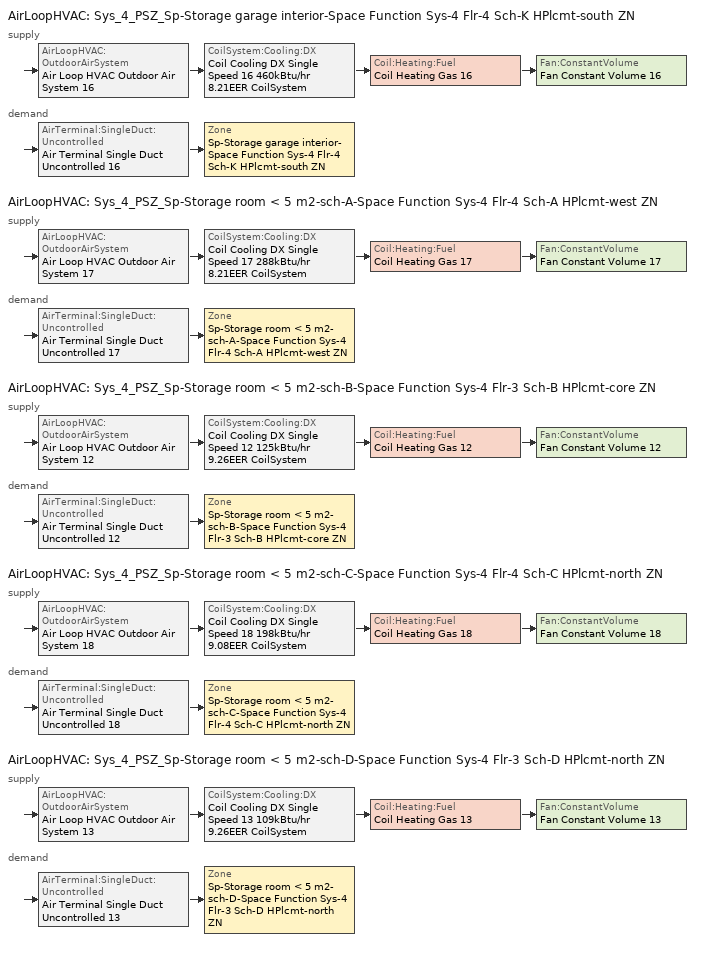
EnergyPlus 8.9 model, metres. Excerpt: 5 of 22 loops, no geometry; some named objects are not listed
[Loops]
AirLoopHVAC 'Sys_4_PSZ_Sp-Storage garage interior-Space Function Sys-4 Flr-4 Sch-K HPlcmt-south ZN'
 supply: AirLoopHVAC:OutdoorAirSystem 'Air Loop HVAC Outdoor Air System 16' > CoilSystem:Cooling:DX 'Coil Cooling DX Single Speed 16 460kBtu/hr 8.21EER CoilSystem' > Coil:Heating:Fuel 'Coil Heating Gas 16' > Fan:ConstantVolume 'Fan Constant Volume 16'
 demand: AirTerminal:SingleDuct:Uncontrolled 'Air Terminal Single Duct Uncontrolled 16' > Zone 'Sp-Storage garage interior-Space Function Sys-4 Flr-4 Sch-K HPlcmt-south ZN'
AirLoopHVAC 'Sys_4_PSZ_Sp-Storage room < 5 m2-sch-A-Space Function Sys-4 Flr-4 Sch-A HPlcmt-west ZN'
 supply: AirLoopHVAC:OutdoorAirSystem 'Air Loop HVAC Outdoor Air System 17' > CoilSystem:Cooling:DX 'Coil Cooling DX Single Speed 17 288kBtu/hr 8.21EER CoilSystem' > Coil:Heating:Fuel 'Coil Heating Gas 17' > Fan:ConstantVolume 'Fan Constant Volume 17'
 demand: AirTerminal:SingleDuct:Uncontrolled 'Air Terminal Single Duct Uncontrolled 17' > Zone 'Sp-Storage room < 5 m2-sch-A-Space Function Sys-4 Flr-4 Sch-A HPlcmt-west ZN'
AirLoopHVAC 'Sys_4_PSZ_Sp-Storage room < 5 m2-sch-B-Space Function Sys-4 Flr-3 Sch-B HPlcmt-core ZN'
 supply: AirLoopHVAC:OutdoorAirSystem 'Air Loop HVAC Outdoor Air System 12' > CoilSystem:Cooling:DX 'Coil Cooling DX Single Speed 12 125kBtu/hr 9.26EER CoilSystem' > Coil:Heating:Fuel 'Coil Heating Gas 12' > Fan:ConstantVolume 'Fan Constant Volume 12'
 demand: AirTerminal:SingleDuct:Uncontrolled 'Air Terminal Single Duct Uncontrolled 12' > Zone 'Sp-Storage room < 5 m2-sch-B-Space Function Sys-4 Flr-3 Sch-B HPlcmt-core ZN'
AirLoopHVAC 'Sys_4_PSZ_Sp-Storage room < 5 m2-sch-C-Space Function Sys-4 Flr-4 Sch-C HPlcmt-north ZN'
 supply: AirLoopHVAC:OutdoorAirSystem 'Air Loop HVAC Outdoor Air System 18' > CoilSystem:Cooling:DX 'Coil Cooling DX Single Speed 18 198kBtu/hr 9.08EER CoilSystem' > Coil:Heating:Fuel 'Coil Heating Gas 18' > Fan:ConstantVolume 'Fan Constant Volume 18'
 demand: AirTerminal:SingleDuct:Uncontrolled 'Air Terminal Single Duct Uncontrolled 18' > Zone 'Sp-Storage room < 5 m2-sch-C-Space Function Sys-4 Flr-4 Sch-C HPlcmt-north ZN'
AirLoopHVAC 'Sys_4_PSZ_Sp-Storage room < 5 m2-sch-D-Space Function Sys-4 Flr-3 Sch-D HPlcmt-north ZN'
 supply: AirLoopHVAC:OutdoorAirSystem 'Air Loop HVAC Outdoor Air System 13' > CoilSystem:Cooling:DX 'Coil Cooling DX Single Speed 13 109kBtu/hr 9.26EER CoilSystem' > Coil:Heating:Fuel 'Coil Heating Gas 13' > Fan:ConstantVolume 'Fan Constant Volume 13'
 demand: AirTerminal:SingleDuct:Uncontrolled 'Air Terminal Single Duct Uncontrolled 13' > Zone 'Sp-Storage room < 5 m2-sch-D-Space Function Sys-4 Flr-3 Sch-D HPlcmt-north ZN'
[ZoneControl:Thermostat] Control Object Type 1=ThermostatSetpoint:DualSetpoint
Name | Zone or ZoneList | Control Type Schedule | Control Name 1
Sp-Storage garage interior-Space Function Sys-4 Flr-4 Sch-K HPlcmt-south ZN Thermostat | Sp-Storage garage interior-Space Function Sys-4 Flr-4 Sch-K HPlcmt-south ZN | Sp-Storage garage interior-Space Function Sys-4 Flr-4 Sch-K HPlcmt-south ZN Thermostat Schedule | Space Function Storage garage interior Thermostat 2
Sp-Storage room < 5 m2-sch-A-Space Function Sys-4 Flr-4 Sch-A HPlcmt-west ZN Thermostat | Sp-Storage room < 5 m2-sch-A-Space Function Sys-4 Flr-4 Sch-A HPlcmt-west ZN | Sp-Storage room < 5 m2-sch-A-Space Function Sys-4 Flr-4 Sch-A HPlcmt-west ZN Thermostat Schedule | Space Function Storage room < 5 m2-sch-A Thermostat 2
Sp-Storage room < 5 m2-sch-B-Space Function Sys-4 Flr-3 Sch-B HPlcmt-core ZN Thermostat | Sp-Storage room < 5 m2-sch-B-Space Function Sys-4 Flr-3 Sch-B HPlcmt-core ZN | Sp-Storage room < 5 m2-sch-B-Space Function Sys-4 Flr-3 Sch-B HPlcmt-core ZN Thermostat Schedule | Space Function Storage room < 5 m2-sch-B Thermostat 2
Sp-Storage room < 5 m2-sch-C-Space Function Sys-4 Flr-4 Sch-C HPlcmt-north ZN Thermostat | Sp-Storage room < 5 m2-sch-C-Space Function Sys-4 Flr-4 Sch-C HPlcmt-north ZN | Sp-Storage room < 5 m2-sch-C-Space Function Sys-4 Flr-4 Sch-C HPlcmt-north ZN Thermostat Schedule | Space Function Storage room < 5 m2-sch-C Thermostat 2
Sp-Storage room < 5 m2-sch-D-Space Function Sys-4 Flr-3 Sch-D HPlcmt-north ZN Thermostat | Sp-Storage room < 5 m2-sch-D-Space Function Sys-4 Flr-3 Sch-D HPlcmt-north ZN | Sp-Storage room < 5 m2-sch-D-Space Function Sys-4 Flr-3 Sch-D HPlcmt-north ZN Thermostat Schedule | Space Function Storage room < 5 m2-sch-D Thermostat 2
[ThermostatSetpoint:DualSetpoint]
Name | Heating Setpoint Temperature Schedule | Cooling Setpoint Temperature Schedule
Space Function Storage garage interior Thermostat 2 | NECB-K-Thermostat Setpoint-Heating | NECB-K-Thermostat Setpoint-Cooling
Space Function Storage room < 5 m2-sch-A Thermostat 2 | NECB-A-Thermostat Setpoint-Heating | NECB-A-Thermostat Setpoint-Cooling
Space Function Storage room < 5 m2-sch-B Thermostat 2 | NECB-B-Thermostat Setpoint-Heating | NECB-B-Thermostat Setpoint-Cooling
Space Function Storage room < 5 m2-sch-C Thermostat 2 | NECB-C-Thermostat Setpoint-Heating | NECB-C-Thermostat Setpoint-Cooling
Space Function Storage room < 5 m2-sch-D Thermostat 2 | NECB-D-Thermostat Setpoint-Heating | NECB-D-Thermostat Setpoint-Cooling
[AirTerminal:SingleDuct:Uncontrolled] Availability Schedule=Always On Discrete; Maximum Air Flow Rate {m3/s}=AutoSize
Air Terminal Single Duct Uncontrolled 16; Air Terminal Single Duct Uncontrolled 17; Air Terminal Single Duct Uncontrolled 12; Air Terminal Single Duct Uncontrolled 18; Air Terminal Single Duct Uncontrolled 13
[Zone equipment]
Sp-Storage garage interior-Space Function Sys-4 Flr-4 Sch-K HPlcmt-south ZN: Air Terminal Single Duct Uncontrolled 16, Zone HVAC Baseboard Convective Water 16
Sp-Storage room < 5 m2-sch-A-Space Function Sys-4 Flr-4 Sch-A HPlcmt-west ZN: Air Terminal Single Duct Uncontrolled 17, Zone HVAC Baseboard Convective Water 17
Sp-Storage room < 5 m2-sch-B-Space Function Sys-4 Flr-3 Sch-B HPlcmt-core ZN: Air Terminal Single Duct Uncontrolled 12, Zone HVAC Baseboard Convective Water 12
Sp-Storage room < 5 m2-sch-C-Space Function Sys-4 Flr-4 Sch-C HPlcmt-north ZN: Air Terminal Single Duct Uncontrolled 18, Zone HVAC Baseboard Convective Water 18
Sp-Storage room < 5 m2-sch-D-Space Function Sys-4 Flr-3 Sch-D HPlcmt-north ZN: Air Terminal Single Duct Uncontrolled 13, Zone HVAC Baseboard Convective Water 13
[Sizing:Zone] Zone Cooling Design Supply Air Temperature Input Method=SupplyAirTemperature; Zone Cooling Design Supply Air Temperature {C}=13; Zone Cooling Design Supply Air Temperature Difference {deltaC}=11.11; Zone Heating Design Supply Air Temperature Input Method=SupplyAirTemperature; Zone Heating Design Supply Air Temperature {C}=43; Zone Heating Design Supply Air Temperature Difference {deltaC}=11.11; Zone Cooling Design Supply Air Humidity Ratio {kgWater/kgDryAir}=0.0085; Zone Heating Design Supply Air Humidity Ratio {kgWater/kgDryAir}=0.008; Zone Heating Sizing Factor=1.3; Zone Cooling Sizing Factor=1.1; Cooling Design Air Flow Method=DesignDay; Cooling Design Air Flow Rate {m3/s}=0; Cooling Minimum Air Flow per Zone Floor Area {m3/s-m2}=0.000762; Cooling Minimum Air Flow {m3/s}=0; Cooling Minimum Air Flow Fraction=0; Heating Design Air Flow Method=DesignDay; Heating Design Air Flow Rate {m3/s}=0; Heating Maximum Air Flow per Zone Floor Area {m3/s-m2}=0.002032; Heating Maximum Air Flow {m3/s}=0.141576; Heating Maximum Air Flow Fraction=0.3; Account for Dedicated Outdoor Air System=No
Name | Design Specification Outdoor Air Object | Design Specification Zone Air Distribution Object
Sp-Storage garage interior-Space Function Sys-4 Flr-4 Sch-K HPlcmt-south ZN | Space Function Storage garage interior Ventilation | Sp-Storage garage interior-Space Function Sys-4 Flr-4 Sch-K HPlcmt-south ZN Design Spec Zone Air Dist
Sp-Storage room < 5 m2-sch-A-Space Function Sys-4 Flr-4 Sch-A HPlcmt-west ZN | Space Function Storage room < 5 m2-sch-A Ventilation | Sp-Storage room < 5 m2-sch-A-Space Function Sys-4 Flr-4 Sch-A HPlcmt-west ZN Design Spec Zone Air Dist
Sp-Storage room < 5 m2-sch-B-Space Function Sys-4 Flr-3 Sch-B HPlcmt-core ZN | Space Function Storage room < 5 m2-sch-B Ventilation | Sp-Storage room < 5 m2-sch-B-Space Function Sys-4 Flr-3 Sch-B HPlcmt-core ZN Design Spec Zone Air Dist
Sp-Storage room < 5 m2-sch-C-Space Function Sys-4 Flr-4 Sch-C HPlcmt-north ZN | Space Function Storage room < 5 m2-sch-C Ventilation | Sp-Storage room < 5 m2-sch-C-Space Function Sys-4 Flr-4 Sch-C HPlcmt-north ZN Design Spec Zone Air Dist
Sp-Storage room < 5 m2-sch-D-Space Function Sys-4 Flr-3 Sch-D HPlcmt-north ZN | Space Function Storage room < 5 m2-sch-D Ventilation | Sp-Storage room < 5 m2-sch-D-Space Function Sys-4 Flr-3 Sch-D HPlcmt-north ZN Design Spec Zone Air Dist
[DesignSpecification:ZoneAirDistribution] Zone Air Distribution Effectiveness in Cooling Mode=1; Zone Air Distribution Effectiveness in Heating Mode=1
Sp-Storage garage interior-Space Function Sys-4 Flr-4 Sch-K HPlcmt-south ZN Design Spec Zone Air Dist; Sp-Storage room < 5 m2-sch-A-Space Function Sys-4 Flr-4 Sch-A HPlcmt-west ZN Design Spec Zone Air Dist; Sp-Storage room < 5 m2-sch-B-Space Function Sys-4 Flr-3 Sch-B HPlcmt-core ZN Design Spec Zone Air Dist; Sp-Storage room < 5 m2-sch-C-Space Function Sys-4 Flr-4 Sch-C HPlcmt-north ZN Design Spec Zone Air Dist; Sp-Storage room < 5 m2-sch-D-Space Function Sys-4 Flr-3 Sch-D HPlcmt-north ZN Design Spec Zone Air Dist
[Controller:MechanicalVentilation] Demand Controlled Ventilation=No; System Outdoor Air Method=ZoneSum
Name | Availability Schedule | Zone Name 1 | Design Specification Outdoor Air Object Name 1 | Design Specification Zone Air Distribution Object Name 1
Controller Mechanical Ventilation 16 | Sys_4_PSZ_Sp-Storage garage interior-Space Function Sys-4 Flr-4 Sch-K HPlcmt-south ZN Occ Sch | Sp-Storage garage interior-Space Function Sys-4 Flr-4 Sch-K HPlcmt-south ZN | Space Function Storage garage interior Ventilation | Sp-Storage garage interior-Space Function Sys-4 Flr-4 Sch-K HPlcmt-south ZN Design Spec Zone Air Dist
Controller Mechanical Ventilation 17 | Sys_4_PSZ_Sp-Storage room < 5 m2-sch-A-Space Function Sys-4 Flr-4 Sch-A HPlcmt-west ZN Occ Sch | Sp-Storage room < 5 m2-sch-A-Space Function Sys-4 Flr-4 Sch-A HPlcmt-west ZN | Space Function Storage room < 5 m2-sch-A Ventilation | Sp-Storage room < 5 m2-sch-A-Space Function Sys-4 Flr-4 Sch-A HPlcmt-west ZN Design Spec Zone Air Dist
Controller Mechanical Ventilation 12 | Sys_4_PSZ_Sp-Storage room < 5 m2-sch-B-Space Function Sys-4 Flr-3 Sch-B HPlcmt-core ZN Occ Sch | Sp-Storage room < 5 m2-sch-B-Space Function Sys-4 Flr-3 Sch-B HPlcmt-core ZN | Space Function Storage room < 5 m2-sch-B Ventilation | Sp-Storage room < 5 m2-sch-B-Space Function Sys-4 Flr-3 Sch-B HPlcmt-core ZN Design Spec Zone Air Dist
Controller Mechanical Ventilation 18 | Sys_4_PSZ_Sp-Storage room < 5 m2-sch-C-Space Function Sys-4 Flr-4 Sch-C HPlcmt-north ZN Occ Sch | Sp-Storage room < 5 m2-sch-C-Space Function Sys-4 Flr-4 Sch-C HPlcmt-north ZN | Space Function Storage room < 5 m2-sch-C Ventilation | Sp-Storage room < 5 m2-sch-C-Space Function Sys-4 Flr-4 Sch-C HPlcmt-north ZN Design Spec Zone Air Dist
Controller Mechanical Ventilation 13 | Sys_4_PSZ_Sp-Storage room < 5 m2-sch-D-Space Function Sys-4 Flr-3 Sch-D HPlcmt-north ZN Occ Sch | Sp-Storage room < 5 m2-sch-D-Space Function Sys-4 Flr-3 Sch-D HPlcmt-north ZN | Space Function Storage room < 5 m2-sch-D Ventilation | Sp-Storage room < 5 m2-sch-D-Space Function Sys-4 Flr-3 Sch-D HPlcmt-north ZN Design Spec Zone Air Dist
[DesignSpecification:OutdoorAir] Outdoor Air Method=Sum; Outdoor Air Flow per Person {m3/s-person}=0; Outdoor Air Flow per Zone {m3/s}=0; Outdoor Air Flow Air Changes per Hour {1/hr}=0
Name | Outdoor Air Flow per Zone Floor Area {m3/s-m2}
Space Function Storage garage interior Ventilation | 0.00381
Space Function Storage room < 5 m2-sch-A Ventilation; Space Function Storage room < 5 m2-sch-B Ventilation; Space Function Storage room < 5 m2-sch-C Ventilation; Space Function Storage room < 5 m2-sch-D Ventilation | 0.0003556
[AirLoopHVAC] Design Supply Air Flow Rate {m3/s}=AutoSize
Sys_4_PSZ_Sp-Storage garage interior-Space Function Sys-4 Flr-4 Sch-K HPlcmt-south ZN; Sys_4_PSZ_Sp-Storage room < 5 m2-sch-A-Space Function Sys-4 Flr-4 Sch-A HPlcmt-west ZN; Sys_4_PSZ_Sp-Storage room < 5 m2-sch-B-Space Function Sys-4 Flr-3 Sch-B HPlcmt-core ZN; Sys_4_PSZ_Sp-Storage room < 5 m2-sch-C-Space Function Sys-4 Flr-4 Sch-C HPlcmt-north ZN; Sys_4_PSZ_Sp-Storage room < 5 m2-sch-D-Space Function Sys-4 Flr-3 Sch-D HPlcmt-north ZN
[Sizing:System] Type of Load to Size On=Sensible; Design Outdoor Air Flow Rate {m3/s}=Autosize; Central Heating Maximum System Air Flow Ratio=1; Preheat Design Temperature {C}=7; Preheat Design Humidity Ratio {kgWater/kgDryAir}=0.008; Precool Design Temperature {C}=13; Precool Design Humidity Ratio {kgWater/kgDryAir}=0.008; Central Cooling Design Supply Air Temperature {C}=13; Central Heating Design Supply Air Temperature {C}=43; Type of Zone Sum to Use=NonCoincident; 100% Outdoor Air in Cooling=No; 100% Outdoor Air in Heating=No; Central Cooling Design Supply Air Humidity Ratio {kgWater/kgDryAir}=0.0085; Central Heating Design Supply Air Humidity Ratio {kgWater/kgDryAir}=0.008; Cooling Supply Air Flow Rate Method=DesignDay; Cooling Supply Air Flow Rate {m3/s}=0; Cooling Supply Air Flow Rate Per Floor Area {m3/s-m2}=0.00996765; Cooling Fraction of Autosized Cooling Supply Air Flow Rate=1; Cooling Supply Air Flow Rate Per Unit Cooling Capacity {m3/s-W}=3.94755e-05; Heating Supply Air Flow Rate Method=DesignDay; Heating Supply Air Flow Rate {m3/s}=0; Heating Supply Air Flow Rate Per Floor Area {m3/s-m2}=0.00996765; Heating Fraction of Autosized Heating Supply Air Flow Rate=1; Heating Fraction of Autosized Cooling Supply Air Flow Rate=1; Heating Supply Air Flow Rate Per Unit Heating Capacity {m3/s-W}=3.15882e-05; System Outdoor Air Method=ZoneSum; Zone Maximum Outdoor Air Fraction=1; Cooling Design Capacity Method=CoolingDesignCapacity; Cooling Design Capacity {W}=Autosize; Cooling Design Capacity Per Floor Area {W/m2}=234.7; Fraction of Autosized Cooling Design Capacity=1; Heating Design Capacity Method=HeatingDesignCapacity; Heating Design Capacity {W}=Autosize; Heating Design Capacity Per Floor Area {W/m2}=157; Fraction of Autosized Heating Design Capacity=1; Central Cooling Capacity Control Method=OnOff
Sys_4_PSZ_Sp-Storage garage interior-Space Function Sys-4 Flr-4 Sch-K HPlcmt-south ZN; Sys_4_PSZ_Sp-Storage room < 5 m2-sch-A-Space Function Sys-4 Flr-4 Sch-A HPlcmt-west ZN; Sys_4_PSZ_Sp-Storage room < 5 m2-sch-B-Space Function Sys-4 Flr-3 Sch-B HPlcmt-core ZN; Sys_4_PSZ_Sp-Storage room < 5 m2-sch-C-Space Function Sys-4 Flr-4 Sch-C HPlcmt-north ZN; Sys_4_PSZ_Sp-Storage room < 5 m2-sch-D-Space Function Sys-4 Flr-3 Sch-D HPlcmt-north ZN
[Controller:OutdoorAir] Minimum Outdoor Air Flow Rate {m3/s}=Autosize; Maximum Outdoor Air Flow Rate {m3/s}=Autosize; Economizer Control Type=DifferentialEnthalpy; Economizer Control Action Type=ModulateFlow; Lockout Type=NoLockout; Minimum Limit Type=FixedMinimum; High Humidity Control=No; Control High Indoor Humidity Based on Outdoor Humidity Ratio=Yes; Heat Recovery Bypass Control Type=BypassWhenOAFlowGreaterThanMinimum
Name | Minimum Outdoor Air Schedule | Mechanical Ventilation Controller
Controller Outdoor Air 16 | Sys_4_PSZ_Sp-Storage garage interior-Space Function Sys-4 Flr-4 Sch-K HPlcmt-south ZN Occ Sch | Controller Mechanical Ventilation 16
Controller Outdoor Air 17 | Sys_4_PSZ_Sp-Storage room < 5 m2-sch-A-Space Function Sys-4 Flr-4 Sch-A HPlcmt-west ZN Occ Sch | Controller Mechanical Ventilation 17
Controller Outdoor Air 12 | Sys_4_PSZ_Sp-Storage room < 5 m2-sch-B-Space Function Sys-4 Flr-3 Sch-B HPlcmt-core ZN Occ Sch | Controller Mechanical Ventilation 12
Controller Outdoor Air 18 | Sys_4_PSZ_Sp-Storage room < 5 m2-sch-C-Space Function Sys-4 Flr-4 Sch-C HPlcmt-north ZN Occ Sch | Controller Mechanical Ventilation 18
Controller Outdoor Air 13 | Sys_4_PSZ_Sp-Storage room < 5 m2-sch-D-Space Function Sys-4 Flr-3 Sch-D HPlcmt-north ZN Occ Sch | Controller Mechanical Ventilation 13
[HeatExchanger:AirToAir:SensibleAndLatent] Availability Schedule=Always On Discrete; Nominal Supply Air Flow Rate {m3/s}=Autosize; Sensible Effectiveness at 100% Heating Air Flow=0.5; Latent Effectiveness at 100% Heating Air Flow=0.5; Sensible Effectiveness at 75% Heating Air Flow=0.5; Latent Effectiveness at 75% Heating Air Flow=0.5; Sensible Effectiveness at 100% Cooling Air Flow=0.5; Latent Effectiveness at 100% Cooling Air Flow=0.5; Sensible Effectiveness at 75% Cooling Air Flow=0.5; Latent Effectiveness at 75% Cooling Air Flow=0.5; Supply Air Outlet Temperature Control=Yes; Heat Exchanger Type=Rotary; Frost Control Type=ExhaustOnly; Threshold Temperature {C}=-23.3; Initial Defrost Time Fraction=0.167; Rate of Defrost Time Fraction Increase {1/K}=1.44; Economizer Lockout=Yes
Name | Nominal Electric Power {W}
Sys_4_PSZ_Sp-Storage garage interior-Space Function Sys-4 Flr-4 Sch-K HPlcmt-south ZN ERV | 5175.64
Sys_4_PSZ_Sp-Storage room < 5 m2-sch-A-Space Function Sys-4 Flr-4 Sch-A HPlcmt-west ZN ERV; Sys_4_PSZ_Sp-Storage room < 5 m2-sch-C-Space Function Sys-4 Flr-4 Sch-C HPlcmt-north ZN ERV; Sys_4_PSZ_Sp-Storage room < 5 m2-sch-D-Space Function Sys-4 Flr-3 Sch-D HPlcmt-north ZN ERV | 528.393
Sys_4_PSZ_Sp-Storage room < 5 m2-sch-B-Space Function Sys-4 Flr-3 Sch-B HPlcmt-core ZN ERV | 687.8575
[SetpointManager:OutdoorAirPretreat] Control Variable=Temperature; Minimum Setpoint Temperature {C}=-99; Maximum Setpoint Temperature {C}=99; Minimum Setpoint Humidity Ratio {kgWater/kgDryAir}=1e-05; Maximum Setpoint Humidity Ratio {kgWater/kgDryAir}=1
Setpoint Manager Outdoor Air Pretreat 1; Setpoint Manager Outdoor Air Pretreat 2; Setpoint Manager Outdoor Air Pretreat 3; Setpoint Manager Outdoor Air Pretreat 4; Setpoint Manager Outdoor Air Pretreat 5
[SetpointManager:MixedAir] Control Variable=Temperature
Node 237 OS Default SPM; Node 236 OS Default SPM; Node 235 OS Default SPM; Node 250 OS Default SPM; Node 249 OS Default SPM; Node 248 OS Default SPM; Node 185 OS Default SPM; Node 184 OS Default SPM; Node 183 OS Default SPM; Node 263 OS Default SPM; Node 262 OS Default SPM; Node 261 OS Default SPM; Node 198 OS Default SPM; Node 197 OS Default SPM; Node 196 OS Default SPM
[CoilSystem:Cooling:DX] Availability Schedule=Always On Discrete
Name | Cooling Coil
Coil Cooling DX Single Speed 16 460kBtu/hr 8.21EER CoilSystem | Coil Cooling DX Single Speed 16 460kBtu/hr 8.21EER
Coil Cooling DX Single Speed 17 288kBtu/hr 8.21EER CoilSystem | Coil Cooling DX Single Speed 17 288kBtu/hr 8.21EER
Coil Cooling DX Single Speed 12 125kBtu/hr 9.26EER CoilSystem | Coil Cooling DX Single Speed 12 125kBtu/hr 9.26EER
Coil Cooling DX Single Speed 18 198kBtu/hr 9.08EER CoilSystem | Coil Cooling DX Single Speed 18 198kBtu/hr 9.08EER
Coil Cooling DX Single Speed 13 109kBtu/hr 9.26EER CoilSystem | Coil Cooling DX Single Speed 13 109kBtu/hr 9.26EER
[Coil:Cooling:DX:SingleSpeed] Availability Schedule=Always On Discrete; Gross Rated Total Cooling Capacity {W}=Autosize; Gross Rated Sensible Heat Ratio=Autosize; Rated Air Flow Rate {m3/s}=Autosize; Rated Evaporator Fan Power Per Volume Flow Rate {W/(m3/s)}=773.3; Total Cooling Capacity Function of Temperature Curve=DXCOOL-NECB2011-REF-CAPFT; Total Cooling Capacity Function of Flow Fraction Curve=DXCOOL-NECB2011-REF-CAPFFLOW; Energy Input Ratio Function of Temperature Curve=DXCOOL-NECB2011-REF-COOLEIRFT; Energy Input Ratio Function of Flow Fraction Curve=DXCOOL-NECB2011-REF-COOLEIRFFLOW; Part Load Fraction Correlation Curve=DXCOOL-NECB2011-REF-COOLPLFFPLR; Condenser Type=AirCooled; Evaporative Condenser Effectiveness=0; Evaporative Condenser Air Flow Rate {m3/s}=Autosize; Evaporative Condenser Pump Rated Power Consumption {W}=Autosize; Crankcase Heater Capacity {W}=0; Maximum Outdoor Dry-Bulb Temperature for Crankcase Heater Operation {C}=0; Basin Heater Capacity {W/K}=0; Basin Heater Setpoint Temperature {C}=10
Name | Gross Rated Cooling COP {W/W}
Coil Cooling DX Single Speed 16 460kBtu/hr 8.21EER | 3.07109
Coil Cooling DX Single Speed 17 288kBtu/hr 8.21EER | 2.96004
Coil Cooling DX Single Speed 12 125kBtu/hr 9.26EER | 3.22082
Coil Cooling DX Single Speed 18 198kBtu/hr 9.08EER | 3.21019
Coil Cooling DX Single Speed 13 109kBtu/hr 9.26EER | 3.20866
[Coil:Heating:Fuel] Availability Schedule=Always On Discrete; Fuel Type=NaturalGas; Burner Efficiency=0.81; Nominal Capacity {W}=AutoSize; Parasitic Electric Load {W}=0; Part Load Fraction Correlation Curve=FURNACE-EFFPLR-NECB2011; Parasitic Fuel Load {W}=0
Coil Heating Gas 16; Coil Heating Gas 17; Coil Heating Gas 12; Coil Heating Gas 18; Coil Heating Gas 13
[Fan:ConstantVolume] Fan Total Efficiency=0.39975; Pressure Rise {Pa}=640; Maximum Flow Rate {m3/s}=AutoSize; Motor Efficiency=0.615; Motor In Airstream Fraction=1
Name | Availability Schedule
Fan Constant Volume 16 | Sys_4_PSZ_Sp-Storage garage interior-Space Function Sys-4 Flr-4 Sch-K HPlcmt-south ZN Occ Sch
Fan Constant Volume 17 | Sys_4_PSZ_Sp-Storage room < 5 m2-sch-A-Space Function Sys-4 Flr-4 Sch-A HPlcmt-west ZN Occ Sch
Fan Constant Volume 12 | Sys_4_PSZ_Sp-Storage room < 5 m2-sch-B-Space Function Sys-4 Flr-3 Sch-B HPlcmt-core ZN Occ Sch
Fan Constant Volume 18 | Sys_4_PSZ_Sp-Storage room < 5 m2-sch-C-Space Function Sys-4 Flr-4 Sch-C HPlcmt-north ZN Occ Sch
Fan Constant Volume 13 | Sys_4_PSZ_Sp-Storage room < 5 m2-sch-D-Space Function Sys-4 Flr-3 Sch-D HPlcmt-north ZN Occ Sch
[SetpointManager:SingleZone:Reheat] Control Variable=Temperature; Minimum Supply Air Temperature {C}=13; Maximum Supply Air Temperature {C}=43
Name | Control Zone
Setpoint Manager Single Zone Reheat 16 | Sp-Storage garage interior-Space Function Sys-4 Flr-4 Sch-K HPlcmt-south ZN
Setpoint Manager Single Zone Reheat 17 | Sp-Storage room < 5 m2-sch-A-Space Function Sys-4 Flr-4 Sch-A HPlcmt-west ZN
Setpoint Manager Single Zone Reheat 12 | Sp-Storage room < 5 m2-sch-B-Space Function Sys-4 Flr-3 Sch-B HPlcmt-core ZN
Setpoint Manager Single Zone Reheat 18 | Sp-Storage room < 5 m2-sch-C-Space Function Sys-4 Flr-4 Sch-C HPlcmt-north ZN
Setpoint Manager Single Zone Reheat 13 | Sp-Storage room < 5 m2-sch-D-Space Function Sys-4 Flr-3 Sch-D HPlcmt-north ZN
[Schedule:Compact]
Sp-Storage garage interior-Space Function Sys-4 Flr-4 Sch-K HPlcmt-south ZN Thermostat Schedule; Sp-Storage room < 5 m2-sch-A-Space Function Sys-4 Flr-4 Sch-A HPlcmt-west ZN Thermostat Schedule; Sp-Storage room < 5 m2-sch-B-Space Function Sys-4 Flr-3 Sch-B HPlcmt-core ZN Thermostat Schedule; Sp-Storage room < 5 m2-sch-C-Space Function Sys-4 Flr-4 Sch-C HPlcmt-north ZN Thermostat Schedule; Sp-Storage room < 5 m2-sch-D-Space Function Sys-4 Flr-3 Sch-D HPlcmt-north ZN Thermostat Schedule: Through: 12/31, For: AllDays, Until: 24:00, 4
[Schedule:Day:Interval]
NECB-K-Thermostat Setpoint-Heating Sun|Hol Day; NECB-K-Thermostat Setpoint-Heating Default|Wkdy Day; NECB-K-Thermostat Setpoint-Heating Sat Day; NECB-K-Thermostat Setpoint-Heating Default: No, 24:00, 5
NECB-K-Thermostat Setpoint-Cooling Sun|Hol Day; NECB-K-Thermostat Setpoint-Cooling Default|Wkdy Day; NECB-K-Thermostat Setpoint-Cooling Sat Day; NECB-K-Thermostat Setpoint-Cooling Default; NECB-A-Thermostat Setpoint-Cooling Sun|Hol Day; NECB-A-Thermostat Setpoint-Cooling Sat Day; NECB-D-Thermostat Setpoint-Cooling Sun|Hol Day; NECB-D-Thermostat Setpoint-Cooling Sat Day: No, 24:00, 35
Sys_4_PSZ_Sp-Storage garage interior-Space Function Sys-4 Flr-4 Sch-K HPlcmt-south ZN Occ Sch Sunday; Sys_4_PSZ_Sp-Storage garage interior-Space Function Sys-4 Flr-4 Sch-K HPlcmt-south ZN Occ Sch Monday; Sys_4_PSZ_Sp-Storage garage interior-Space Function Sys-4 Flr-4 Sch-K HPlcmt-south ZN Occ Sch Tuesday; Sys_4_PSZ_Sp-Storage garage interior-Space Function Sys-4 Flr-4 Sch-K HPlcmt-south ZN Occ Sch Wednesday; Sys_4_PSZ_Sp-Storage garage interior-Space Function Sys-4 Flr-4 Sch-K HPlcmt-south ZN Occ Sch Thursday; Sys_4_PSZ_Sp-Storage garage interior-Space Function Sys-4 Flr-4 Sch-K HPlcmt-south ZN Occ Sch Friday; Sys_4_PSZ_Sp-Storage garage interior-Space Function Sys-4 Flr-4 Sch-K HPlcmt-south ZN Occ Sch Saturday: No, 06:00, 0, 20:00, 1, 24:00, 0
Sys_4_PSZ_Sp-Storage garage interior-Space Function Sys-4 Flr-4 Sch-K HPlcmt-south ZN Occ Sch Default; Sys_4_PSZ_Sp-Storage garage interior-Space Function Sys-4 Flr-4 Sch-K HPlcmt-south ZN Occ Sch Summer Design Day; Sys_4_PSZ_Sp-Storage garage interior-Space Function Sys-4 Flr-4 Sch-K HPlcmt-south ZN Occ Sch Winter Design Day; Sys_4_PSZ_Sp-Storage room < 5 m2-sch-A-Space Function Sys-4 Flr-4 Sch-A HPlcmt-west ZN Occ Sch Default; Sys_4_PSZ_Sp-Storage room < 5 m2-sch-A-Space Function Sys-4 Flr-4 Sch-A HPlcmt-west ZN Occ Sch Summer Design Day; Sys_4_PSZ_Sp-Storage room < 5 m2-sch-A-Space Function Sys-4 Flr-4 Sch-A HPlcmt-west ZN Occ Sch Winter Design Day; Sys_4_PSZ_Sp-Storage room < 5 m2-sch-B-Space Function Sys-4 Flr-3 Sch-B HPlcmt-core ZN Occ Sch Default; Sys_4_PSZ_Sp-Storage room < 5 m2-sch-B-Space Function Sys-4 Flr-3 Sch-B HPlcmt-core ZN Occ Sch Summer Design Day; Sys_4_PSZ_Sp-Storage room < 5 m2-sch-B-Space Function Sys-4 Flr-3 Sch-B HPlcmt-core ZN Occ Sch Winter Design Day; Sys_4_PSZ_Sp-Storage room < 5 m2-sch-C-Space Function Sys-4 Flr-4 Sch-C HPlcmt-north ZN Occ Sch Default; Sys_4_PSZ_Sp-Storage room < 5 m2-sch-C-Space Function Sys-4 Flr-4 Sch-C HPlcmt-north ZN Occ Sch Summer Design Day; Sys_4_PSZ_Sp-Storage room < 5 m2-sch-C-Space Function Sys-4 Flr-4 Sch-C HPlcmt-north ZN Occ Sch Winter Design Day; Sys_4_PSZ_Sp-Storage room < 5 m2-sch-D-Space Function Sys-4 Flr-3 Sch-D HPlcmt-north ZN Occ Sch Default; Sys_4_PSZ_Sp-Storage room < 5 m2-sch-D-Space Function Sys-4 Flr-3 Sch-D HPlcmt-north ZN Occ Sch Summer Design Day; Sys_4_PSZ_Sp-Storage room < 5 m2-sch-D-Space Function Sys-4 Flr-3 Sch-D HPlcmt-north ZN Occ Sch Winter Design Day: No, 24:00, 1
NECB-A-Thermostat Setpoint-Heating Sun|Hol Day; NECB-A-Thermostat Setpoint-Heating Sat Day; NECB-D-Thermostat Setpoint-Heating Sun|Hol Day; NECB-D-Thermostat Setpoint-Heating Sat Day: No, 24:00, 18
NECB-A-Thermostat Setpoint-Heating Default|Wkdy Day; NECB-A-Thermostat Setpoint-Heating Default: No, 06:00, 18, 07:00, 20, 21:00, 22, 24:00, 18
NECB-A-Thermostat Setpoint-Cooling Default|Wkdy Day; NECB-A-Thermostat Setpoint-Cooling Default: No, 06:00, 35, 21:00, 24, 24:00, 35
Sys_4_PSZ_Sp-Storage room < 5 m2-sch-A-Space Function Sys-4 Flr-4 Sch-A HPlcmt-west ZN Occ Sch Sunday; Sys_4_PSZ_Sp-Storage room < 5 m2-sch-A-Space Function Sys-4 Flr-4 Sch-A HPlcmt-west ZN Occ Sch Saturday; Sys_4_PSZ_Sp-Storage room < 5 m2-sch-D-Space Function Sys-4 Flr-3 Sch-D HPlcmt-north ZN Occ Sch Sunday; Sys_4_PSZ_Sp-Storage room < 5 m2-sch-D-Space Function Sys-4 Flr-3 Sch-D HPlcmt-north ZN Occ Sch Saturday: No, 24:00, 0
Sys_4_PSZ_Sp-Storage room < 5 m2-sch-A-Space Function Sys-4 Flr-4 Sch-A HPlcmt-west ZN Occ Sch Monday; Sys_4_PSZ_Sp-Storage room < 5 m2-sch-A-Space Function Sys-4 Flr-4 Sch-A HPlcmt-west ZN Occ Sch Tuesday; Sys_4_PSZ_Sp-Storage room < 5 m2-sch-A-Space Function Sys-4 Flr-4 Sch-A HPlcmt-west ZN Occ Sch Wednesday; Sys_4_PSZ_Sp-Storage room < 5 m2-sch-A-Space Function Sys-4 Flr-4 Sch-A HPlcmt-west ZN Occ Sch Thursday; Sys_4_PSZ_Sp-Storage room < 5 m2-sch-A-Space Function Sys-4 Flr-4 Sch-A HPlcmt-west ZN Occ Sch Friday: No, 08:00, 0, 19:00, 1, 24:00, 0
NECB-B-Thermostat Setpoint-Heating Sun|Hol Day: No, 01:00, 18, 02:00, 22, 09:00, 18, 10:00, 20, 23:00, 22, 24:00, 18
NECB-B-Thermostat Setpoint-Heating Default|Wkdy Day; NECB-B-Thermostat Setpoint-Heating Sat Day; NECB-B-Thermostat Setpoint-Heating Default: No, 02:00, 22, 08:00, 18, 09:00, 20, 24:00, 22
NECB-B-Thermostat Setpoint-Cooling Sun|Hol Day: No, 09:00, 35, 23:00, 24, 24:00, 35
NECB-B-Thermostat Setpoint-Cooling Default|Wkdy Day; NECB-B-Thermostat Setpoint-Cooling Sat Day; NECB-B-Thermostat Setpoint-Cooling Default: No, 01:00, 24, 08:00, 35, 24:00, 24
Sys_4_PSZ_Sp-Storage room < 5 m2-sch-B-Space Function Sys-4 Flr-3 Sch-B HPlcmt-core ZN Occ Sch Sunday: No, 01:00, 0, 02:00, 1, 11:00, 0, 23:00, 1, 24:00, 0
Sys_4_PSZ_Sp-Storage room < 5 m2-sch-B-Space Function Sys-4 Flr-3 Sch-B HPlcmt-core ZN Occ Sch Monday; Sys_4_PSZ_Sp-Storage room < 5 m2-sch-B-Space Function Sys-4 Flr-3 Sch-B HPlcmt-core ZN Occ Sch Tuesday; Sys_4_PSZ_Sp-Storage room < 5 m2-sch-B-Space Function Sys-4 Flr-3 Sch-B HPlcmt-core ZN Occ Sch Wednesday; Sys_4_PSZ_Sp-Storage room < 5 m2-sch-B-Space Function Sys-4 Flr-3 Sch-B HPlcmt-core ZN Occ Sch Thursday; Sys_4_PSZ_Sp-Storage room < 5 m2-sch-B-Space Function Sys-4 Flr-3 Sch-B HPlcmt-core ZN Occ Sch Friday: No, 01:00, 1, 10:00, 0, 24:00, 1
Sys_4_PSZ_Sp-Storage room < 5 m2-sch-B-Space Function Sys-4 Flr-3 Sch-B HPlcmt-core ZN Occ Sch Saturday: No, 02:00, 1, 10:00, 0, 24:00, 1
NECB-C-Thermostat Setpoint-Heating Sun|Hol Day: No, 09:00, 18, 10:00, 20, 19:00, 22, 24:00, 18
NECB-C-Thermostat Setpoint-Heating Default|Wkdy Day; NECB-C-Thermostat Setpoint-Heating Sat Day; NECB-C-Thermostat Setpoint-Heating Default: No, 07:00, 18, 08:00, 20, 21:00, 22, 24:00, 18
NECB-C-Thermostat Setpoint-Cooling Sun|Hol Day: No, 07:00, 35, 19:00, 24, 24:00, 35
NECB-C-Thermostat Setpoint-Cooling Default|Wkdy Day; NECB-C-Thermostat Setpoint-Cooling Sat Day; NECB-C-Thermostat Setpoint-Cooling Default: No, 07:00, 35, 21:00, 24, 24:00, 35
Sys_4_PSZ_Sp-Storage room < 5 m2-sch-C-Space Function Sys-4 Flr-4 Sch-C HPlcmt-north ZN Occ Sch Sunday: No, 09:00, 0, 19:00, 1, 24:00, 0
Sys_4_PSZ_Sp-Storage room < 5 m2-sch-C-Space Function Sys-4 Flr-4 Sch-C HPlcmt-north ZN Occ Sch Monday; Sys_4_PSZ_Sp-Storage room < 5 m2-sch-C-Space Function Sys-4 Flr-4 Sch-C HPlcmt-north ZN Occ Sch Tuesday; Sys_4_PSZ_Sp-Storage room < 5 m2-sch-C-Space Function Sys-4 Flr-4 Sch-C HPlcmt-north ZN Occ Sch Wednesday; Sys_4_PSZ_Sp-Storage room < 5 m2-sch-C-Space Function Sys-4 Flr-4 Sch-C HPlcmt-north ZN Occ Sch Thursday; Sys_4_PSZ_Sp-Storage room < 5 m2-sch-C-Space Function Sys-4 Flr-4 Sch-C HPlcmt-north ZN Occ Sch Friday; Sys_4_PSZ_Sp-Storage room < 5 m2-sch-C-Space Function Sys-4 Flr-4 Sch-C HPlcmt-north ZN Occ Sch Saturday: No, 09:00, 0, 21:00, 1, 24:00, 0
NECB-D-Thermostat Setpoint-Heating Default|Wkdy Day; NECB-D-Thermostat Setpoint-Heating Default: No, 07:00, 18, 08:00, 20, 23:00, 22, 24:00, 18
NECB-D-Thermostat Setpoint-Cooling Default|Wkdy Day; NECB-D-Thermostat Setpoint-Cooling Default: No, 07:00, 35, 23:00, 24, 24:00, 35
Sys_4_PSZ_Sp-Storage room < 5 m2-sch-D-Space Function Sys-4 Flr-3 Sch-D HPlcmt-north ZN Occ Sch Monday; Sys_4_PSZ_Sp-Storage room < 5 m2-sch-D-Space Function Sys-4 Flr-3 Sch-D HPlcmt-north ZN Occ Sch Tuesday; Sys_4_PSZ_Sp-Storage room < 5 m2-sch-D-Space Function Sys-4 Flr-3 Sch-D HPlcmt-north ZN Occ Sch Wednesday; Sys_4_PSZ_Sp-Storage room < 5 m2-sch-D-Space Function Sys-4 Flr-3 Sch-D HPlcmt-north ZN Occ Sch Thursday; Sys_4_PSZ_Sp-Storage room < 5 m2-sch-D-Space Function Sys-4 Flr-3 Sch-D HPlcmt-north ZN Occ Sch Friday: No, 09:00, 0, 18:00, 1, 19:00, 0, 22:00, 1, 24:00, 0
[Schedule:Week:Daily]
NECB-K-Thermostat Setpoint-Heating Week Rule - Jan1-Dec31: NECB-K-Thermostat Setpoint-Heating Sun|Hol Day, NECB-K-Thermostat Setpoint-Heating Default|Wkdy Day, NECB-K-Thermostat Setpoint-Heating Default|Wkdy Day, NECB-K-Thermostat Setpoint-Heating Default|Wkdy Day, NECB-K-Thermostat Setpoint-Heating Default|Wkdy Day, NECB-K-Thermostat Setpoint-Heating Default|Wkdy Day, NECB-K-Thermostat Setpoint-Heating Sat Day, NECB-K-Thermostat Setpoint-Heating Default, NECB-K-Thermostat Setpoint-Heating Default, NECB-K-Thermostat Setpoint-Heating Default, NECB-K-Thermostat Setpoint-Heating Default, NECB-K-Thermostat Setpoint-Heating Default
NECB-K-Thermostat Setpoint-Cooling Week Rule - Jan1-Dec31: NECB-K-Thermostat Setpoint-Cooling Sun|Hol Day, NECB-K-Thermostat Setpoint-Cooling Default|Wkdy Day, NECB-K-Thermostat Setpoint-Cooling Default|Wkdy Day, NECB-K-Thermostat Setpoint-Cooling Default|Wkdy Day, NECB-K-Thermostat Setpoint-Cooling Default|Wkdy Day, NECB-K-Thermostat Setpoint-Cooling Default|Wkdy Day, NECB-K-Thermostat Setpoint-Cooling Sat Day, NECB-K-Thermostat Setpoint-Cooling Default, NECB-K-Thermostat Setpoint-Cooling Default, NECB-K-Thermostat Setpoint-Cooling Default, NECB-K-Thermostat Setpoint-Cooling Default, NECB-K-Thermostat Setpoint-Cooling Default
Sys_4_PSZ_Sp-Storage garage interior-Space Function Sys-4 Flr-4 Sch-K HPlcmt-south ZN Occ Sch Week Rule - Jan1-Dec31: Sys_4_PSZ_Sp-Storage garage interior-Space Function Sys-4 Flr-4 Sch-K HPlcmt-south ZN Occ Sch Sunday, Sys_4_PSZ_Sp-Storage garage interior-Space Function Sys-4 Flr-4 Sch-K HPlcmt-south ZN Occ Sch Monday, Sys_4_PSZ_Sp-Storage garage interior-Space Function Sys-4 Flr-4 Sch-K HPlcmt-south ZN Occ Sch Tuesday, Sys_4_PSZ_Sp-Storage garage interior-Space Function Sys-4 Flr-4 Sch-K HPlcmt-south ZN Occ Sch Wednesday, Sys_4_PSZ_Sp-Storage garage interior-Space Function Sys-4 Flr-4 Sch-K HPlcmt-south ZN Occ Sch Thursday, Sys_4_PSZ_Sp-Storage garage interior-Space Function Sys-4 Flr-4 Sch-K HPlcmt-south ZN Occ Sch Friday, Sys_4_PSZ_Sp-Storage garage interior-Space Function Sys-4 Flr-4 Sch-K HPlcmt-south ZN Occ Sch Saturday, Sys_4_PSZ_Sp-Storage garage interior-Space Function Sys-4 Flr-4 Sch-K HPlcmt-south ZN Occ Sch Default, Sys_4_PSZ_Sp-Storage garage interior-Space Function Sys-4 Flr-4 Sch-K HPlcmt-south ZN Occ Sch Summer Design Day, Sys_4_PSZ_Sp-Storage garage interior-Space Function Sys-4 Flr-4 Sch-K HPlcmt-south ZN Occ Sch Winter Design Day, Sys_4_PSZ_Sp-Storage garage interior-Space Function Sys-4 Flr-4 Sch-K HPlcmt-south ZN Occ Sch Default, Sys_4_PSZ_Sp-Storage garage interior-Space Function Sys-4 Flr-4 Sch-K HPlcmt-south ZN Occ Sch Default
NECB-A-Thermostat Setpoint-Heating Week Rule - Jan1-Dec31: NECB-A-Thermostat Setpoint-Heating Sun|Hol Day, NECB-A-Thermostat Setpoint-Heating Default|Wkdy Day, NECB-A-Thermostat Setpoint-Heating Default|Wkdy Day, NECB-A-Thermostat Setpoint-Heating Default|Wkdy Day, NECB-A-Thermostat Setpoint-Heating Default|Wkdy Day, NECB-A-Thermostat Setpoint-Heating Default|Wkdy Day, NECB-A-Thermostat Setpoint-Heating Sat Day, NECB-A-Thermostat Setpoint-Heating Default, NECB-A-Thermostat Setpoint-Heating Default, NECB-A-Thermostat Setpoint-Heating Default, NECB-A-Thermostat Setpoint-Heating Default, NECB-A-Thermostat Setpoint-Heating Default
NECB-A-Thermostat Setpoint-Cooling Week Rule - Jan1-Dec31: NECB-A-Thermostat Setpoint-Cooling Sun|Hol Day, NECB-A-Thermostat Setpoint-Cooling Default|Wkdy Day, NECB-A-Thermostat Setpoint-Cooling Default|Wkdy Day, NECB-A-Thermostat Setpoint-Cooling Default|Wkdy Day, NECB-A-Thermostat Setpoint-Cooling Default|Wkdy Day, NECB-A-Thermostat Setpoint-Cooling Default|Wkdy Day, NECB-A-Thermostat Setpoint-Cooling Sat Day, NECB-A-Thermostat Setpoint-Cooling Default, NECB-A-Thermostat Setpoint-Cooling Default, NECB-A-Thermostat Setpoint-Cooling Default, NECB-A-Thermostat Setpoint-Cooling Default, NECB-A-Thermostat Setpoint-Cooling Default
Sys_4_PSZ_Sp-Storage room < 5 m2-sch-A-Space Function Sys-4 Flr-4 Sch-A HPlcmt-west ZN Occ Sch Week Rule - Jan1-Dec31: Sys_4_PSZ_Sp-Storage room < 5 m2-sch-A-Space Function Sys-4 Flr-4 Sch-A HPlcmt-west ZN Occ Sch Sunday, Sys_4_PSZ_Sp-Storage room < 5 m2-sch-A-Space Function Sys-4 Flr-4 Sch-A HPlcmt-west ZN Occ Sch Monday, Sys_4_PSZ_Sp-Storage room < 5 m2-sch-A-Space Function Sys-4 Flr-4 Sch-A HPlcmt-west ZN Occ Sch Tuesday, Sys_4_PSZ_Sp-Storage room < 5 m2-sch-A-Space Function Sys-4 Flr-4 Sch-A HPlcmt-west ZN Occ Sch Wednesday, Sys_4_PSZ_Sp-Storage room < 5 m2-sch-A-Space Function Sys-4 Flr-4 Sch-A HPlcmt-west ZN Occ Sch Thursday, Sys_4_PSZ_Sp-Storage room < 5 m2-sch-A-Space Function Sys-4 Flr-4 Sch-A HPlcmt-west ZN Occ Sch Friday, Sys_4_PSZ_Sp-Storage room < 5 m2-sch-A-Space Function Sys-4 Flr-4 Sch-A HPlcmt-west ZN Occ Sch Saturday, Sys_4_PSZ_Sp-Storage room < 5 m2-sch-A-Space Function Sys-4 Flr-4 Sch-A HPlcmt-west ZN Occ Sch Default, Sys_4_PSZ_Sp-Storage room < 5 m2-sch-A-Space Function Sys-4 Flr-4 Sch-A HPlcmt-west ZN Occ Sch Summer Design Day, Sys_4_PSZ_Sp-Storage room < 5 m2-sch-A-Space Function Sys-4 Flr-4 Sch-A HPlcmt-west ZN Occ Sch Winter Design Day, Sys_4_PSZ_Sp-Storage room < 5 m2-sch-A-Space Function Sys-4 Flr-4 Sch-A HPlcmt-west ZN Occ Sch Default, Sys_4_PSZ_Sp-Storage room < 5 m2-sch-A-Space Function Sys-4 Flr-4 Sch-A HPlcmt-west ZN Occ Sch Default
NECB-B-Thermostat Setpoint-Heating Week Rule - Jan1-Dec31: NECB-B-Thermostat Setpoint-Heating Sun|Hol Day, NECB-B-Thermostat Setpoint-Heating Default|Wkdy Day, NECB-B-Thermostat Setpoint-Heating Default|Wkdy Day, NECB-B-Thermostat Setpoint-Heating Default|Wkdy Day, NECB-B-Thermostat Setpoint-Heating Default|Wkdy Day, NECB-B-Thermostat Setpoint-Heating Default|Wkdy Day, NECB-B-Thermostat Setpoint-Heating Sat Day, NECB-B-Thermostat Setpoint-Heating Default, NECB-B-Thermostat Setpoint-Heating Default, NECB-B-Thermostat Setpoint-Heating Default, NECB-B-Thermostat Setpoint-Heating Default, NECB-B-Thermostat Setpoint-Heating Default
NECB-B-Thermostat Setpoint-Cooling Week Rule - Jan1-Dec31: NECB-B-Thermostat Setpoint-Cooling Sun|Hol Day, NECB-B-Thermostat Setpoint-Cooling Default|Wkdy Day, NECB-B-Thermostat Setpoint-Cooling Default|Wkdy Day, NECB-B-Thermostat Setpoint-Cooling Default|Wkdy Day, NECB-B-Thermostat Setpoint-Cooling Default|Wkdy Day, NECB-B-Thermostat Setpoint-Cooling Default|Wkdy Day, NECB-B-Thermostat Setpoint-Cooling Sat Day, NECB-B-Thermostat Setpoint-Cooling Default, NECB-B-Thermostat Setpoint-Cooling Default, NECB-B-Thermostat Setpoint-Cooling Default, NECB-B-Thermostat Setpoint-Cooling Default, NECB-B-Thermostat Setpoint-Cooling Default
Sys_4_PSZ_Sp-Storage room < 5 m2-sch-B-Space Function Sys-4 Flr-3 Sch-B HPlcmt-core ZN Occ Sch Week Rule - Jan1-Dec31: Sys_4_PSZ_Sp-Storage room < 5 m2-sch-B-Space Function Sys-4 Flr-3 Sch-B HPlcmt-core ZN Occ Sch Sunday, Sys_4_PSZ_Sp-Storage room < 5 m2-sch-B-Space Function Sys-4 Flr-3 Sch-B HPlcmt-core ZN Occ Sch Monday, Sys_4_PSZ_Sp-Storage room < 5 m2-sch-B-Space Function Sys-4 Flr-3 Sch-B HPlcmt-core ZN Occ Sch Tuesday, Sys_4_PSZ_Sp-Storage room < 5 m2-sch-B-Space Function Sys-4 Flr-3 Sch-B HPlcmt-core ZN Occ Sch Wednesday, Sys_4_PSZ_Sp-Storage room < 5 m2-sch-B-Space Function Sys-4 Flr-3 Sch-B HPlcmt-core ZN Occ Sch Thursday, Sys_4_PSZ_Sp-Storage room < 5 m2-sch-B-Space Function Sys-4 Flr-3 Sch-B HPlcmt-core ZN Occ Sch Friday, Sys_4_PSZ_Sp-Storage room < 5 m2-sch-B-Space Function Sys-4 Flr-3 Sch-B HPlcmt-core ZN Occ Sch Saturday, Sys_4_PSZ_Sp-Storage room < 5 m2-sch-B-Space Function Sys-4 Flr-3 Sch-B HPlcmt-core ZN Occ Sch Default, Sys_4_PSZ_Sp-Storage room < 5 m2-sch-B-Space Function Sys-4 Flr-3 Sch-B HPlcmt-core ZN Occ Sch Summer Design Day, Sys_4_PSZ_Sp-Storage room < 5 m2-sch-B-Space Function Sys-4 Flr-3 Sch-B HPlcmt-core ZN Occ Sch Winter Design Day, Sys_4_PSZ_Sp-Storage room < 5 m2-sch-B-Space Function Sys-4 Flr-3 Sch-B HPlcmt-core ZN Occ Sch Default, Sys_4_PSZ_Sp-Storage room < 5 m2-sch-B-Space Function Sys-4 Flr-3 Sch-B HPlcmt-core ZN Occ Sch Default
NECB-C-Thermostat Setpoint-Heating Week Rule - Jan1-Dec31: NECB-C-Thermostat Setpoint-Heating Sun|Hol Day, NECB-C-Thermostat Setpoint-Heating Default|Wkdy Day, NECB-C-Thermostat Setpoint-Heating Default|Wkdy Day, NECB-C-Thermostat Setpoint-Heating Default|Wkdy Day, NECB-C-Thermostat Setpoint-Heating Default|Wkdy Day, NECB-C-Thermostat Setpoint-Heating Default|Wkdy Day, NECB-C-Thermostat Setpoint-Heating Sat Day, NECB-C-Thermostat Setpoint-Heating Default, NECB-C-Thermostat Setpoint-Heating Default, NECB-C-Thermostat Setpoint-Heating Default, NECB-C-Thermostat Setpoint-Heating Default, NECB-C-Thermostat Setpoint-Heating Default
NECB-C-Thermostat Setpoint-Cooling Week Rule - Jan1-Dec31: NECB-C-Thermostat Setpoint-Cooling Sun|Hol Day, NECB-C-Thermostat Setpoint-Cooling Default|Wkdy Day, NECB-C-Thermostat Setpoint-Cooling Default|Wkdy Day, NECB-C-Thermostat Setpoint-Cooling Default|Wkdy Day, NECB-C-Thermostat Setpoint-Cooling Default|Wkdy Day, NECB-C-Thermostat Setpoint-Cooling Default|Wkdy Day, NECB-C-Thermostat Setpoint-Cooling Sat Day, NECB-C-Thermostat Setpoint-Cooling Default, NECB-C-Thermostat Setpoint-Cooling Default, NECB-C-Thermostat Setpoint-Cooling Default, NECB-C-Thermostat Setpoint-Cooling Default, NECB-C-Thermostat Setpoint-Cooling Default
Sys_4_PSZ_Sp-Storage room < 5 m2-sch-C-Space Function Sys-4 Flr-4 Sch-C HPlcmt-north ZN Occ Sch Week Rule - Jan1-Dec31: Sys_4_PSZ_Sp-Storage room < 5 m2-sch-C-Space Function Sys-4 Flr-4 Sch-C HPlcmt-north ZN Occ Sch Sunday, Sys_4_PSZ_Sp-Storage room < 5 m2-sch-C-Space Function Sys-4 Flr-4 Sch-C HPlcmt-north ZN Occ Sch Monday, Sys_4_PSZ_Sp-Storage room < 5 m2-sch-C-Space Function Sys-4 Flr-4 Sch-C HPlcmt-north ZN Occ Sch Tuesday, Sys_4_PSZ_Sp-Storage room < 5 m2-sch-C-Space Function Sys-4 Flr-4 Sch-C HPlcmt-north ZN Occ Sch Wednesday, Sys_4_PSZ_Sp-Storage room < 5 m2-sch-C-Space Function Sys-4 Flr-4 Sch-C HPlcmt-north ZN Occ Sch Thursday, Sys_4_PSZ_Sp-Storage room < 5 m2-sch-C-Space Function Sys-4 Flr-4 Sch-C HPlcmt-north ZN Occ Sch Friday, Sys_4_PSZ_Sp-Storage room < 5 m2-sch-C-Space Function Sys-4 Flr-4 Sch-C HPlcmt-north ZN Occ Sch Saturday, Sys_4_PSZ_Sp-Storage room < 5 m2-sch-C-Space Function Sys-4 Flr-4 Sch-C HPlcmt-north ZN Occ Sch Default, Sys_4_PSZ_Sp-Storage room < 5 m2-sch-C-Space Function Sys-4 Flr-4 Sch-C HPlcmt-north ZN Occ Sch Summer Design Day, Sys_4_PSZ_Sp-Storage room < 5 m2-sch-C-Space Function Sys-4 Flr-4 Sch-C HPlcmt-north ZN Occ Sch Winter Design Day, Sys_4_PSZ_Sp-Storage room < 5 m2-sch-C-Space Function Sys-4 Flr-4 Sch-C HPlcmt-north ZN Occ Sch Default, Sys_4_PSZ_Sp-Storage room < 5 m2-sch-C-Space Function Sys-4 Flr-4 Sch-C HPlcmt-north ZN Occ Sch Default
NECB-D-Thermostat Setpoint-Heating Week Rule - Jan1-Dec31: NECB-D-Thermostat Setpoint-Heating Sun|Hol Day, NECB-D-Thermostat Setpoint-Heating Default|Wkdy Day, NECB-D-Thermostat Setpoint-Heating Default|Wkdy Day, NECB-D-Thermostat Setpoint-Heating Default|Wkdy Day, NECB-D-Thermostat Setpoint-Heating Default|Wkdy Day, NECB-D-Thermostat Setpoint-Heating Default|Wkdy Day, NECB-D-Thermostat Setpoint-Heating Sat Day, NECB-D-Thermostat Setpoint-Heating Default, NECB-D-Thermostat Setpoint-Heating Default, NECB-D-Thermostat Setpoint-Heating Default, NECB-D-Thermostat Setpoint-Heating Default, NECB-D-Thermostat Setpoint-Heating Default
NECB-D-Thermostat Setpoint-Cooling Week Rule - Jan1-Dec31: NECB-D-Thermostat Setpoint-Cooling Sun|Hol Day, NECB-D-Thermostat Setpoint-Cooling Default|Wkdy Day, NECB-D-Thermostat Setpoint-Cooling Default|Wkdy Day, NECB-D-Thermostat Setpoint-Cooling Default|Wkdy Day, NECB-D-Thermostat Setpoint-Cooling Default|Wkdy Day, NECB-D-Thermostat Setpoint-Cooling Default|Wkdy Day, NECB-D-Thermostat Setpoint-Cooling Sat Day, NECB-D-Thermostat Setpoint-Cooling Default, NECB-D-Thermostat Setpoint-Cooling Default, NECB-D-Thermostat Setpoint-Cooling Default, NECB-D-Thermostat Setpoint-Cooling Default, NECB-D-Thermostat Setpoint-Cooling Default
Sys_4_PSZ_Sp-Storage room < 5 m2-sch-D-Space Function Sys-4 Flr-3 Sch-D HPlcmt-north ZN Occ Sch Week Rule - Jan1-Dec31: Sys_4_PSZ_Sp-Storage room < 5 m2-sch-D-Space Function Sys-4 Flr-3 Sch-D HPlcmt-north ZN Occ Sch Sunday, Sys_4_PSZ_Sp-Storage room < 5 m2-sch-D-Space Function Sys-4 Flr-3 Sch-D HPlcmt-north ZN Occ Sch Monday, Sys_4_PSZ_Sp-Storage room < 5 m2-sch-D-Space Function Sys-4 Flr-3 Sch-D HPlcmt-north ZN Occ Sch Tuesday, Sys_4_PSZ_Sp-Storage room < 5 m2-sch-D-Space Function Sys-4 Flr-3 Sch-D HPlcmt-north ZN Occ Sch Wednesday, Sys_4_PSZ_Sp-Storage room < 5 m2-sch-D-Space Function Sys-4 Flr-3 Sch-D HPlcmt-north ZN Occ Sch Thursday, Sys_4_PSZ_Sp-Storage room < 5 m2-sch-D-Space Function Sys-4 Flr-3 Sch-D HPlcmt-north ZN Occ Sch Friday, Sys_4_PSZ_Sp-Storage room < 5 m2-sch-D-Space Function Sys-4 Flr-3 Sch-D HPlcmt-north ZN Occ Sch Saturday, Sys_4_PSZ_Sp-Storage room < 5 m2-sch-D-Space Function Sys-4 Flr-3 Sch-D HPlcmt-north ZN Occ Sch Default, Sys_4_PSZ_Sp-Storage room < 5 m2-sch-D-Space Function Sys-4 Flr-3 Sch-D HPlcmt-north ZN Occ Sch Summer Design Day, Sys_4_PSZ_Sp-Storage room < 5 m2-sch-D-Space Function Sys-4 Flr-3 Sch-D HPlcmt-north ZN Occ Sch Winter Design Day, Sys_4_PSZ_Sp-Storage room < 5 m2-sch-D-Space Function Sys-4 Flr-3 Sch-D HPlcmt-north ZN Occ Sch Default, Sys_4_PSZ_Sp-Storage room < 5 m2-sch-D-Space Function Sys-4 Flr-3 Sch-D HPlcmt-north ZN Occ Sch Default
[Schedule:Year]
NECB-K-Thermostat Setpoint-Heating: NECB-K-Thermostat Setpoint-Heating Week Rule - Jan1-Dec31, 1, 1, 12, 31
NECB-K-Thermostat Setpoint-Cooling: NECB-K-Thermostat Setpoint-Cooling Week Rule - Jan1-Dec31, 1, 1, 12, 31
Sys_4_PSZ_Sp-Storage garage interior-Space Function Sys-4 Flr-4 Sch-K HPlcmt-south ZN Occ Sch: Sys_4_PSZ_Sp-Storage garage interior-Space Function Sys-4 Flr-4 Sch-K HPlcmt-south ZN Occ Sch Week Rule - Jan1-Dec31, 1, 1, 12, 31
NECB-A-Thermostat Setpoint-Heating: NECB-A-Thermostat Setpoint-Heating Week Rule - Jan1-Dec31, 1, 1, 12, 31
NECB-A-Thermostat Setpoint-Cooling: NECB-A-Thermostat Setpoint-Cooling Week Rule - Jan1-Dec31, 1, 1, 12, 31
Sys_4_PSZ_Sp-Storage room < 5 m2-sch-A-Space Function Sys-4 Flr-4 Sch-A HPlcmt-west ZN Occ Sch: Sys_4_PSZ_Sp-Storage room < 5 m2-sch-A-Space Function Sys-4 Flr-4 Sch-A HPlcmt-west ZN Occ Sch Week Rule - Jan1-Dec31, 1, 1, 12, 31
NECB-B-Thermostat Setpoint-Heating: NECB-B-Thermostat Setpoint-Heating Week Rule - Jan1-Dec31, 1, 1, 12, 31
NECB-B-Thermostat Setpoint-Cooling: NECB-B-Thermostat Setpoint-Cooling Week Rule - Jan1-Dec31, 1, 1, 12, 31
Sys_4_PSZ_Sp-Storage room < 5 m2-sch-B-Space Function Sys-4 Flr-3 Sch-B HPlcmt-core ZN Occ Sch: Sys_4_PSZ_Sp-Storage room < 5 m2-sch-B-Space Function Sys-4 Flr-3 Sch-B HPlcmt-core ZN Occ Sch Week Rule - Jan1-Dec31, 1, 1, 12, 31
NECB-C-Thermostat Setpoint-Heating: NECB-C-Thermostat Setpoint-Heating Week Rule - Jan1-Dec31, 1, 1, 12, 31
NECB-C-Thermostat Setpoint-Cooling: NECB-C-Thermostat Setpoint-Cooling Week Rule - Jan1-Dec31, 1, 1, 12, 31
Sys_4_PSZ_Sp-Storage room < 5 m2-sch-C-Space Function Sys-4 Flr-4 Sch-C HPlcmt-north ZN Occ Sch: Sys_4_PSZ_Sp-Storage room < 5 m2-sch-C-Space Function Sys-4 Flr-4 Sch-C HPlcmt-north ZN Occ Sch Week Rule - Jan1-Dec31, 1, 1, 12, 31
NECB-D-Thermostat Setpoint-Heating: NECB-D-Thermostat Setpoint-Heating Week Rule - Jan1-Dec31, 1, 1, 12, 31
NECB-D-Thermostat Setpoint-Cooling: NECB-D-Thermostat Setpoint-Cooling Week Rule - Jan1-Dec31, 1, 1, 12, 31
Sys_4_PSZ_Sp-Storage room < 5 m2-sch-D-Space Function Sys-4 Flr-3 Sch-D HPlcmt-north ZN Occ Sch: Sys_4_PSZ_Sp-Storage room < 5 m2-sch-D-Space Function Sys-4 Flr-3 Sch-D HPlcmt-north ZN Occ Sch Week Rule - Jan1-Dec31, 1, 1, 12, 31
[Schedule:Constant]
Always On Discrete: Hourly Value=1
[Curve:Biquadratic] Minimum Value of x {BasedOnField A2}=13; Maximum Value of x {BasedOnField A2}=24; Minimum Value of y {BasedOnField A3}=24; Maximum Value of y {BasedOnField A3}=46
Name | Coefficient1 Constant | Coefficient2 x | Coefficient3 x**2 | Coefficient4 y | Coefficient5 y**2 | Coefficient6 x*y
DXCOOL-NECB2011-REF-CAPFT | 0.867905 | 0.0142459 | 0.00055436 | -0.0075575 | 3.3e-05 | -0.0001918
DXCOOL-NECB2011-REF-COOLEIRFT | 0.116936 | 0.0284933 | -0.0004112 | 0.0214108 | 0.00016103 | -0.0006791
[Curve:Quadratic] Coefficient1 Constant=1; Coefficient2 x=0; Coefficient3 x**2=0; Minimum Value of x {BasedOnField A2}=0; Maximum Value of x {BasedOnField A2}=1
DXCOOL-NECB2011-REF-CAPFFLOW; DXCOOL-NECB2011-REF-COOLEIRFFLOW
[Curve:Cubic] Maximum Value of x {BasedOnField A2}=1
Name | Coefficient1 Constant | Coefficient2 x | Coefficient3 x**2 | Coefficient4 x**3 | Minimum Value of x {BasedOnField A2}
DXCOOL-NECB2011-REF-COOLPLFFPLR | 0.0277 | 4.9151 | -8.184 | 4.2702 | 0.7
FURNACE-EFFPLR-NECB2011 | 0.7277 | 1.0667 | -1.5174 | 0.7282 | 0
